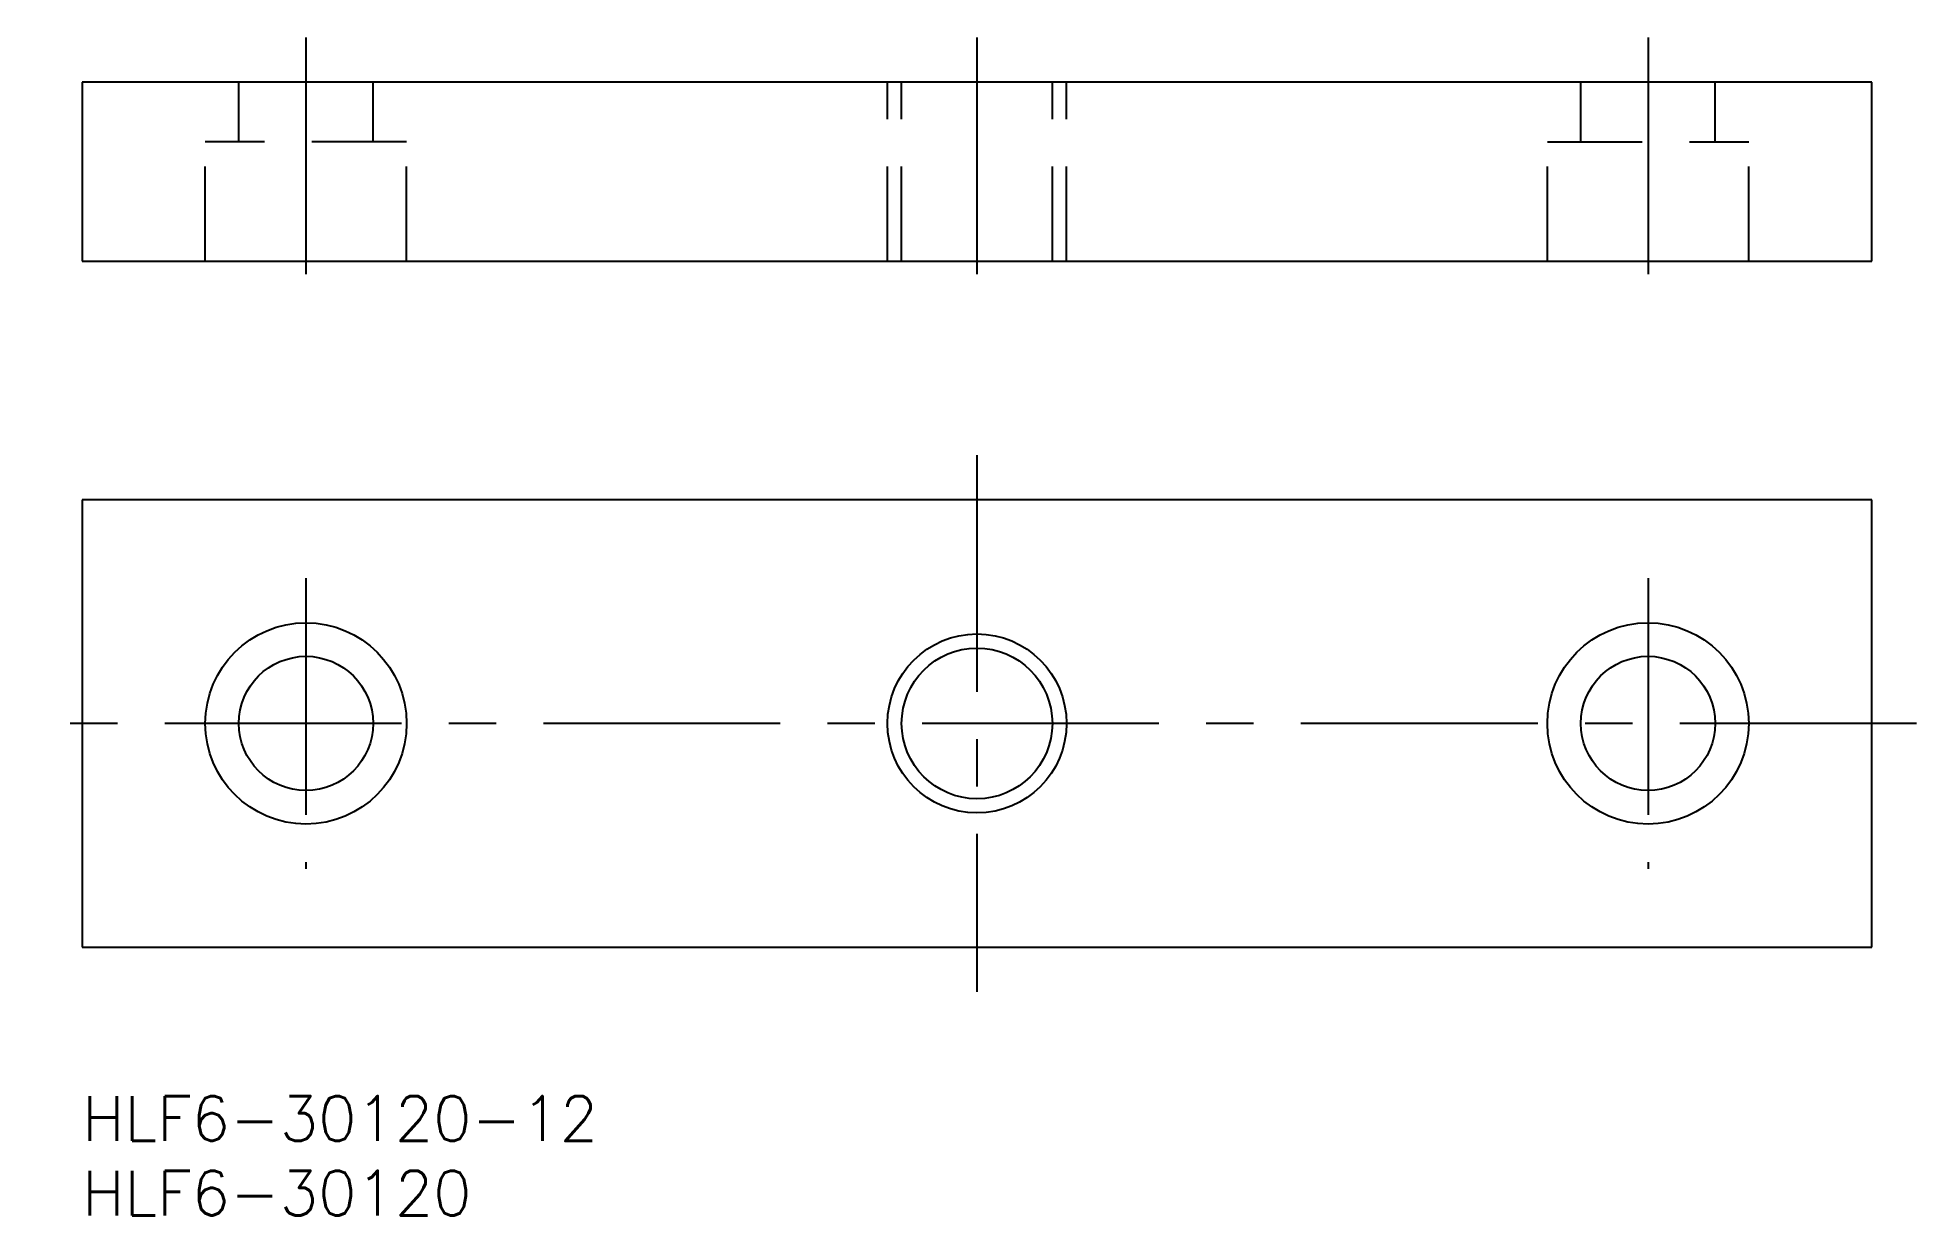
# Model space of a CAD drawing. Extents: x -3 to 123, y -8 to 71.
import ezdxf

# ---------------------------------------------------------------- set-up
doc = ezdxf.new("R2010")
doc.units = 0
doc.header["$LTSCALE"] = 0.5
doc.linetypes.add('CENTER', pattern=[50.8, 31.75, -6.35, 6.35, -6.35])
doc.linetypes.add('DASHED', pattern=[19.05, 12.7, -6.35])
for name, color, linetype in [('MSM_CENTER', 1, 'CENTER'), ('MSM_CONTINUOUS', 7, 'CONTINUOUS'), ('MSM_DASHED', 4, 'DASHED'), ('MSM_NARROW', 5, 'CONTINUOUS'), ('MSM_PART_NUMBER', 7, 'CONTINUOUS')]:
    doc.layers.add(name, color=color, linetype=linetype)
doc.styles.get("Standard").update_dxf_attribs({"font": 'txt.shx', "height": 3, "bigfont": 'bigfont.shx'})

# ---------------------------------------------------------------- blocks, each defined once
blk = doc.blocks.new('*U2')
at = {"layer": 'MSM_PART_NUMBER'}
blk.add_text('HLF6-30120-12', height=3, dxfattribs=at).set_placement((0, -3))
blk = doc.blocks.new('*U3')
at = {"layer": 'MSM_PART_NUMBER'}
blk.add_text('HLF6-30120', height=3, dxfattribs=at).set_placement((0, -8))

msp = doc.modelspace()

# ---------------------------------------------------------------- linework, layer by layer
at = {"layer": 'MSM_CENTER'}
for p, q in [((15, 71), (15, 53)), ((60, 71), (60, 53)), ((105, 71), (105, 53)), ((60, 43), (60, 7)), ((15, 34.75), (15, 15.25)), ((105, 34.75), (105, 15.25)), ((123, 25), (-3, 25))]:
    msp.add_line(p, q, dxfattribs=at)
at = {"layer": 'MSM_CONTINUOUS'}
for p, q in [((120, 68), (0, 68)), ((0, 68), (0, 56)), ((120, 56), (120, 68)), ((0, 56), (120, 56)), ((120, 40), (0, 40)), ((0, 40), (0, 10)), ((120, 10), (120, 40)), ((0, 10), (120, 10))]:
    msp.add_line(p, q, dxfattribs=at)
for centre, radius in [((15, 25), 6.75), ((105, 25), 6.75), ((15, 25), 4.5), ((60, 25), 5.053), ((105, 25), 4.5)]:
    msp.add_circle(centre, radius, dxfattribs=at)
at = {"layer": 'MSM_DASHED'}
for p, q in [((10.5, 64), (10.5, 68)), ((19.5, 64), (19.5, 68)), ((54, 56), (54, 68)), ((54.947, 56), (54.947, 68)), ((65.053, 56), (65.053, 68)), ((66, 56), (66, 68)), ((100.5, 64), (100.5, 68)), ((109.5, 64), (109.5, 68)), ((21.75, 64), (8.25, 64)), ((8.25, 56), (8.25, 64)), ((21.75, 56), (21.75, 64)), ((98.25, 64), (111.75, 64)), ((98.25, 56), (98.25, 64)), ((111.75, 56), (111.75, 64))]:
    msp.add_line(p, q, dxfattribs=at)
at = {"layer": 'MSM_NARROW'}
msp.add_circle((60, 25), 6, dxfattribs=at)

# ---------------------------------------------------------------- block references
at = {"layer": 'MSM_CONTINUOUS'}
for name in ['*U2', '*U3']:
    msp.add_blockref(name, (0, 0), dxfattribs=at)

doc.saveas('drawing.dxf')
